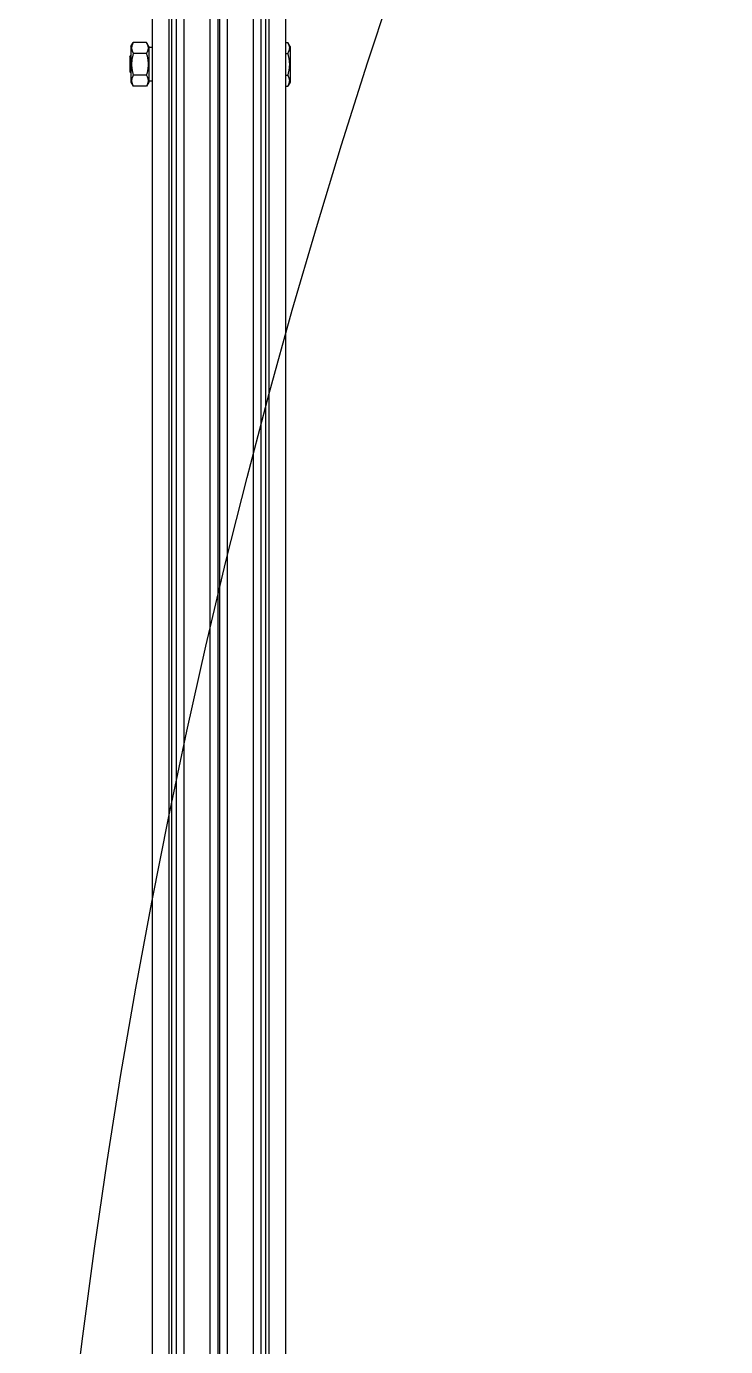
# Model space of a CAD drawing. Header units: millimetres. Extents: x -383313 to -161684, y -117025 to 99224.
# Drawn here: x -347651 to -347336, y -5335 to -4741 of the extents above; entities that cross this region are included whole.
import ezdxf

# ---------------------------------------------------------------- set-up
doc = ezdxf.new("R2010")
doc.units = ezdxf.units.MM
doc.header["$MEASUREMENT"] = 0
doc.layers.add('PV-3401', color=7, linetype='Continuous')
doc.layers.add('Робот', color=30, linetype='Continuous')

# ---------------------------------------------------------------- blocks, each defined once
blk = doc.blocks.new('Робот ABB IRB660_3.15 (сверху)')
at = {"layer": 'Робот'}
blk.add_circle((0, 0), 3150, dxfattribs=at)
blk = doc.blocks.new('*U200')
at = {"layer": 'PV-3401'}
for p, q in [((-1658.6, 5882.65), (1031.4, 5882.65)), ((-31.6, 5884.65), (-33.42, 5883.6)), ((-33.42, 5882.65), (-33.42, 5883.6)), ((-31.6, 5884.65), (-15.6, 5884.65)), ((-28.51, 5882.65), (-28.51, 5883.6)), ((-18.7, 5882.65), (-18.7, 5883.6)), ((-15.6, 5884.65), (-13.79, 5883.6)), ((-13.79, 5882.65), (-13.79, 5883.6)), ((-1658.6, 5875.15), (1146.4, 5875.15)), ((1146.4, 5873.76), (-1658.6, 5873.76)), ((1146.4, 5871.75), (-1658.6, 5871.75)), ((1146.4, 5868.25), (-1658.6, 5868.25)), ((1146.4, 5856.57), (-1658.6, 5856.57)), ((1146.4, 5853.07), (-1658.6, 5853.07)), ((1146.4, 5852.29), (-1658.6, 5852.29)), ((1146.4, 5848.79), (-1658.6, 5848.79)), ((1146.4, 5837.11), (-1658.6, 5837.11)), ((1146.4, 5833.61), (-1658.6, 5833.61)), ((1146.4, 5831.6), (-1658.6, 5831.6)), ((-1658.6, 5830.15), (1146.4, 5830.15)), ((-1658.6, 5822.65), (1031.4, 5822.65)), ((-31.1, 5822.65), (-31.1, 5821.15)), ((-16.1, 5822.65), (-16.1, 5821.15)), ((-31.6, 5821.15), (-33.42, 5820.1)), ((-33.42, 5820.1), (-33.42, 5814.2)), ((-31.6, 5821.15), (-15.6, 5821.15)), ((-28.51, 5820.1), (-28.51, 5814.2)), ((-18.7, 5820.1), (-18.7, 5814.2)), ((-15.6, 5821.15), (-13.79, 5820.1)), ((-13.79, 5820.1), (-13.79, 5814.2)), ((-31.6, 5813.15), (-33.42, 5814.2)), ((-31.6, 5813.15), (-15.6, 5813.15)), ((-27, 5812.65), (-27.5, 5813.15)), ((-27, 5812.65), (-20.2, 5812.65)), ((-20.2, 5812.65), (-19.7, 5813.15)), ((-15.6, 5813.15), (-13.79, 5814.2))]:
    blk.add_line(p, q, dxfattribs=at)
for points in [[(-33.42, 5883.6), (-30.96, 5885.02), (-28.51, 5883.6)], [(-28.51, 5883.6), (-23.6, 5885.02), (-18.7, 5883.6)], [(-18.7, 5883.6), (-16.24, 5885.02), (-13.79, 5883.6)], [(-33.42, 5820.1), (-30.96, 5821.52), (-28.51, 5820.1)], [(-28.51, 5820.1), (-23.6, 5821.52), (-18.7, 5820.1)], [(-18.7, 5820.1), (-16.24, 5821.52), (-13.79, 5820.1)], [(-33.42, 5814.2), (-30.96, 5812.78), (-28.51, 5814.2)], [(-28.51, 5814.2), (-23.6, 5812.78), (-18.7, 5814.2)], [(-18.7, 5814.2), (-16.24, 5812.78), (-13.79, 5814.2)]]:
    blk.add_rational_spline(points, [1.22364575665, 1.41294441399, 1.22364575665], degree=2, dxfattribs=at)

msp = doc.modelspace()

# ---------------------------------------------------------------- block references
at = {"layer": 'PV-3401', "rotation": 270}
msp.add_blockref('*U200', (-353416.7874, -4782.09965), dxfattribs=at)
at = {"layer": 'Робот', "rotation": 180}
msp.add_blockref('Робот ABB IRB660_3.15 (сверху)', (-344500.63713, -5731.42318), dxfattribs=at)

doc.saveas('drawing.dxf')
